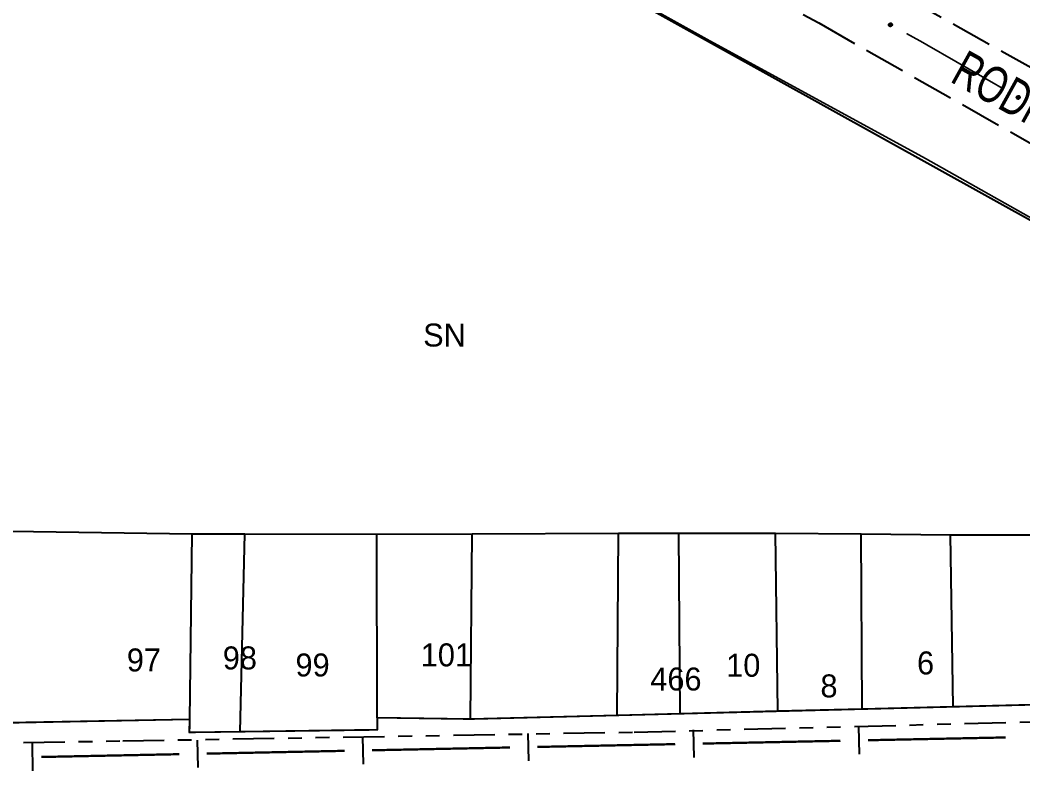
# Model space of a CAD drawing. Extents: x 203555 to 204724, y 4873703 to 4874787.
# Drawn here: x 204190.4 to 204299.6, y 4873709.9 to 4873791.7 of the extents above; entities that cross this region are included whole.
import ezdxf
from ezdxf.enums import TextEntityAlignment as Align

# ---------------------------------------------------------------- set-up
doc = ezdxf.new("R2010")
doc.units = 0
doc.header["$LTSCALE"] = 1.5
doc.header["$MEASUREMENT"] = 0
doc.linetypes.add('TRACO_11', pattern=[8, 3, -1, 3, -1])
doc.linetypes.add('TRACO_25', pattern=[8, 3, -1, 1, -1, 1, -1])
for name, color, linetype in [('CD_MALHA_LOTES', 7, 'CONTINUOUS'), ('LM-LIM-SETORES-BAIRROS', 250, 'CONTINUOUS'), ('RU-QUADRA', 210, 'CONTINUOUS'), ('SV-EIXO-RUA-PAV', 20, 'CONTINUOUS'), ('SV-RUA-NAO-PAV', 7, 'CONTINUOUS'), ('SV-RUA-PAVIM', 7, 'CONTINUOUS'), ('SV-TXT-RUA-PAV', 7, 'CONTINUOUS'), ('Th_NmrPort', 1, 'CONTINUOUS')]:
    doc.layers.add(name, color=color, linetype=linetype)
doc.styles.add('ARIAL', font='ARIAL.SHX')

msp = doc.modelspace()

# ---------------------------------------------------------------- linework, layer by layer
at = {"layer": 'CD_MALHA_LOTES', "linetype": 'Continuous', "flags": 128}
for points in [[(204219.354579, 4873814.85962), (204331.135845, 4873752.832932)], [(204189.368733, 4873736.000189), (204209.107682, 4873735.742583)], [(204208.86249, 4873715.534636), (204209.107682, 4873735.742583)], [(204209.107682, 4873735.742583), (204214.84431, 4873735.723996)], [(204214.331147, 4873714.184435), (204214.84431, 4873735.723996)], [(204214.84431, 4873735.723996), (204229.224066, 4873735.677404)], [(204229.224066, 4873735.677404), (204239.603334, 4873735.726984)], [(204229.252324, 4873715.712866), (204229.224066, 4873735.677404)], [(204239.413628, 4873715.5589), (204239.603334, 4873735.726984)], [(204239.603334, 4873735.726984), (204255.537436, 4873735.8031)], [(204255.395531, 4873715.965407), (204255.537436, 4873735.8031)], [(204255.537436, 4873735.8031), (204262.10572, 4873735.807735)], [(204262.10572, 4873735.807735), (204272.638844, 4873735.815169)], [(204262.249355, 4873716.139737), (204262.10572, 4873735.807735)], [(204272.638844, 4873735.815169), (204281.967084, 4873735.71153)], [(204272.89397, 4873716.410488), (204272.638844, 4873735.815169)], [(204281.967084, 4873735.71153), (204291.661029, 4873735.603828)], [(204282.042275, 4873716.643179), (204281.967084, 4873735.71153)], [(204291.661029, 4873735.603828), (204307.820512, 4873735.605852)], [(204291.967425, 4873716.895629), (204291.661029, 4873735.603828)], [(204307.727149, 4873717.296485), (204291.967425, 4873716.895629)], [(204255.395531, 4873715.965407), (204239.413628, 4873715.5589)], [(204262.249355, 4873716.139737), (204255.395531, 4873715.965407)], [(204272.89397, 4873716.410488), (204262.249355, 4873716.139737)], [(204282.042275, 4873716.643179), (204272.89397, 4873716.410488)], [(204291.967425, 4873716.895629), (204282.042275, 4873716.643179)], [(204208.86249, 4873715.534636), (204189.011551, 4873715.146827)], [(204208.845211, 4873714.110637), (204208.86249, 4873715.534636)], [(204229.252324, 4873715.712866), (204229.254203, 4873714.385184)], [(204239.413628, 4873715.5589), (204229.252324, 4873715.712866)], [(204214.331147, 4873714.184435), (204208.845211, 4873714.110637)], [(204229.254203, 4873714.385184), (204214.331147, 4873714.184435)]]:
    msp.add_lwpolyline(points, dxfattribs=at)
at = {"layer": 'LM-LIM-SETORES-BAIRROS'}
for points in [[(204245.675092, 4873714.010823), (204245.735854, 4873711.011438)], [(204263.6714, 4873714.375392), (204263.732161, 4873711.376007)], [(204281.667708, 4873714.739961), (204281.728469, 4873711.740576)], [(204191.686169, 4873712.917116), (204191.746931, 4873709.917731)], [(204209.682477, 4873713.281685), (204209.743238, 4873710.2823)], [(204227.678785, 4873713.646254), (204227.739546, 4873710.646869)]]:
    msp.add_lwpolyline(points, dxfattribs=at)
at = {"layer": 'LM-LIM-SETORES-BAIRROS', "const_width": 0.25}
for points in [[(204261.702191, 4873712.835192), (204246.705268, 4873712.531384)], [(204279.698499, 4873713.199761), (204264.701575, 4873712.895953)], [(204297.694806, 4873713.56433), (204282.697883, 4873713.260522)], [(204207.713268, 4873711.741485), (204192.716345, 4873711.437677)], [(204225.709576, 4873712.106054), (204210.712653, 4873711.802246)], [(204243.705883, 4873712.470623), (204228.70896, 4873712.166815)]]:
    msp.add_lwpolyline(points, dxfattribs=at)
at = {"layer": 'RU-QUADRA', "linetype": 'Continuous', "const_width": 0.18, "flags": 128}
for points in [[(204331.135845, 4873752.832932), (204288.948213, 4873776.586719), (204265.307419, 4873789.484025), (204245.048039, 4873800.749044), (204229.07128, 4873809.527235), (204219.354579, 4873814.85962), (204178.410335, 4873815.526985), (204178.446454, 4873816.383411), (204148.014347, 4873816.900377), (204148.014347, 4873814.83804), (204132.495226, 4873814.58036), (204116.951032, 4873814.675804), (204102.486823, 4873814.488309), (204087.622122, 4873814.338968), (204072.625299, 4873814.1883), (204042.044667, 4873813.881067), (204027.319004, 4873813.733123), (203982.00871, 4873812.752108), (203966.872592, 4873812.598709), (203936.644232, 4873812.292356), (203906.668606, 4873812.051331), (203876.732705, 4873811.793739)], [(204022.811776, 4873716.464577), (204057.294516, 4873716.656819), (204057.149841, 4873713.18905), (204069.128165, 4873713.037426), (204103.504862, 4873713.681088), (204126.328199, 4873713.801632), (204145.013466, 4873713.90032), (204155.402497, 4873714.119682), (204166.89562, 4873714.461062), (204188.857728, 4873715.143822), (204208.86249, 4873715.534636), (204208.845211, 4873714.110637), (204214.331147, 4873714.184435), (204229.254203, 4873714.385184), (204229.252324, 4873715.712866), (204239.413628, 4873715.5589), (204255.395531, 4873715.965407), (204272.89397, 4873716.410488), (204282.042275, 4873716.643179), (204291.967425, 4873716.895629), (204307.727149, 4873717.296485)]]:
    msp.add_lwpolyline(points, dxfattribs=at)
at = {"layer": 'SV-EIXO-RUA-PAV'}
for points in [[(204285.068093, 4873791.308102), (204285.114835, 4873791.322497), (204285.157951, 4873791.325311), (204285.194587, 4873791.317307), (204285.225118, 4873791.301793), (204285.254564, 4873791.282403), (204285.279939, 4873791.256304), (204285.301686, 4873791.221099), (204285.316455, 4873791.174311), (204285.316435, 4873791.129954), (204285.31051, 4873791.093616), (204285.296165, 4873791.060849), (204285.27685, 4873791.032559), (204285.248868, 4873791.007097), (204285.212975, 4873790.985407), (204285.16557, 4873790.971695), (204285.123281, 4873790.969227), (204285.088048, 4873790.977899), (204285.055198, 4873790.992528), (204285.025372, 4873791.012684), (204285.000611, 4873791.038447), (204284.978838, 4873791.074624), (204284.965924, 4873791.121593), (204284.96298, 4873791.163743), (204284.971155, 4873791.199088), (204284.986286, 4873791.231105), (204285.005375, 4873791.260876), (204285.030548, 4873791.287476), (204285.068093, 4873791.308102)], [(204298.980943, 4873783.403308), (204299.027975, 4873783.416724), (204299.071141, 4873783.418638), (204299.107602, 4873783.409871), (204299.137802, 4873783.393723), (204299.166838, 4873783.373723), (204299.191663, 4873783.3471), (204299.21267, 4873783.311449), (204299.22646, 4873783.264364), (204299.225514, 4873783.220016), (204299.218832, 4873783.18381), (204299.203807, 4873783.15135), (204299.183906, 4873783.123469), (204299.155399, 4873783.098596), (204299.119061, 4873783.07766), (204299.07138, 4873783.06494), (204299.029049, 4873783.063354), (204298.994004, 4873783.072759), (204298.961466, 4873783.088071), (204298.932068, 4873783.108845), (204298.90785, 4873783.135119), (204298.886836, 4873783.171742), (204298.874905, 4873783.218971), (204298.872842, 4873783.261173), (204298.881752, 4873783.29634), (204298.897548, 4873783.328034), (204298.917254, 4873783.3574), (204298.942977, 4873783.383469), (204298.980943, 4873783.403308)]]:
    msp.add_lwpolyline(points, close=True, dxfattribs=at)
for points in [[(204285.005375, 4873791.260876), (204285.316435, 4873791.129954)], [(204285.022043, 4873791.271781), (204285.312636, 4873791.15472)], [(204285.030548, 4873791.287476), (204285.316455, 4873791.174311)], [(204285.049195, 4873791.295808), (204285.305076, 4873791.197747)], [(204285.068093, 4873791.308102), (204285.301686, 4873791.221099)], [(204285.093872, 4873791.314909), (204285.284123, 4873791.241883)], [(204285.114835, 4873791.322497), (204285.279939, 4873791.256304)], [(204285.139406, 4873791.324207), (204285.259013, 4873791.272739)], [(204285.157951, 4873791.325311), (204285.254564, 4873791.282403)], [(204284.96298, 4873791.163743), (204285.27685, 4873791.032559)], [(204284.965875, 4873791.140747), (204285.258206, 4873791.021179)], [(204284.965924, 4873791.121593), (204285.248868, 4873791.007097)], [(204284.969743, 4873791.179075), (204285.283619, 4873791.047713)], [(204284.971155, 4873791.199088), (204285.296165, 4873791.060849)], [(204284.976484, 4873791.097607), (204285.228006, 4873790.997265)], [(204284.978838, 4873791.074624), (204285.212975, 4873790.985407)], [(204284.980793, 4873791.213471), (204285.30054, 4873791.075785)], [(204284.986286, 4873791.231105), (204285.31051, 4873791.093616)], [(204284.995698, 4873791.055978), (204285.182244, 4873790.981869)], [(204284.999679, 4873791.245133), (204285.309965, 4873791.115737)], [(204285.000611, 4873791.038447), (204285.16557, 4873790.971695)], [(204285.017104, 4873791.024039), (204285.138562, 4873790.973112)], [(204285.025372, 4873791.012684), (204285.123281, 4873790.969227)], [(204298.872842, 4873783.261173), (204299.183906, 4873783.123469)], [(204298.874905, 4873783.218971), (204299.155399, 4873783.098596)], [(204298.875256, 4873783.238122), (204299.165029, 4873783.11248)], [(204298.879922, 4873783.27636), (204299.19099, 4873783.138478)], [(204298.881752, 4873783.29634), (204299.203807, 4873783.15135)], [(204298.884962, 4873783.194769), (204299.134336, 4873783.089202)], [(204298.886836, 4873783.171742), (204299.119061, 4873783.07766)], [(204298.891687, 4873783.310518), (204299.208493, 4873783.166191)], [(204298.897548, 4873783.328034), (204299.218832, 4873783.18381)], [(204298.903303, 4873783.152749), (204299.088263, 4873783.074763)], [(204298.90785, 4873783.135119), (204299.07138, 4873783.06494)], [(204298.91123, 4873783.34178), (204299.218749, 4873783.205938)], [(204298.917254, 4873783.3574), (204299.225514, 4873783.220016)], [(204298.924039, 4873783.12037), (204299.044408, 4873783.06692)], [(204298.932068, 4873783.108845), (204299.029049, 4873783.063354)], [(204298.934146, 4873783.367955), (204299.222233, 4873783.244856)], [(204298.942977, 4873783.383469), (204299.22646, 4873783.264364)], [(204298.961793, 4873783.39141), (204299.215572, 4873783.288032)], [(204298.980943, 4873783.403308), (204299.21267, 4873783.311449)], [(204299.006859, 4873783.409575), (204299.195545, 4873783.332595)], [(204299.027975, 4873783.416724), (204299.191663, 4873783.3471)], [(204299.052577, 4873783.417921), (204299.171084, 4873783.363968)], [(204299.071141, 4873783.418638), (204299.166838, 4873783.373723)]]:
    msp.add_lwpolyline(points, dxfattribs=at)
at = {"layer": 'SV-EIXO-RUA-PAV', "const_width": 0.18}
for points in [[(204286.895651, 4873790.182263), (204287.77284, 4873789.702117)], [(204287.77284, 4873789.702117), (204288.380598, 4873789.369449)], [(204288.380598, 4873789.369449), (204297.316693, 4873784.232954)]]:
    msp.add_lwpolyline(points, dxfattribs=at)
at = {"layer": 'SV-RUA-NAO-PAV', "linetype": 'TRACO_25'}
msp.add_polyline3d([(203787.175599, 4873710.965157, 9.21105), (203855.640405, 4873711.548795, 9.65729), (203890.501243, 4873711.911566, 10.205305), (203933.080142, 4873713.195201, 10.307079), (203965.06195, 4873713.439384, 10.68286), (203997.368445, 4873714.03083, 10.839436), (204007.742049, 4873713.97771, 10.870751), (204058.868278, 4873712.147085, 11.254361), (204077.670936, 4873711.876832, 11.183902), (204104.635129, 4873712.241125, 11.183902), (204142.766626, 4873712.164963, 11.13693), (204201.558777, 4873713.191568, 11.13693), (204257.224752, 4873714.143129, 11.105615), (204315.184396, 4873715.637608, 11.042984), (204350.220159, 4873716.493767, 11.035155)], dxfattribs=at)
at = {"layer": 'SV-RUA-PAVIM', "linetype": 'TRACO_11'}
for points in [[(204310.088184, 4874021.788555, 11.405392), (204284.460676, 4873976.578433, 11.142072), (204262.59525, 4873938.329012, 10.871007), (204259.494415, 4873933.180406, 10.747092), (204256.606669, 4873929.141926, 10.747092), (204252.936183, 4873924.658128, 10.747092), (204249.080809, 4873918.829528, 10.754836), (204235.449798, 4873900.979307, 10.54573), (204222.004224, 4873882.189003, 10.344367), (204214.820397, 4873873.02999, 9.964877), (204201.532097, 4873855.93612, 9.964877), (204198.553708, 4873852.116153, 9.964877), (204198.444319, 4873851.510426, 9.964877), (204198.133773, 4873849.790822, 9.957132), (204198.761764, 4873847.841176, 9.957132), (204200.928829, 4873846.193286, 9.988111), (204212.246011, 4873836.917448, 10.181818), (204217.261121, 4873833.83796, 10.205305), (204221.593028, 4873831.048237, 10.244449), (204228.402758, 4873826.039332, 10.447997), (204259.624251, 4873808.86586, 10.447997), (204262.552496, 4873807.344222, 10.447997), (204281.489985, 4873797.113876, 10.604572), (204316.051507, 4873777.732856, 10.753319)], [(204222.910431, 4873820.927301, 10.43234), (204277.322962, 4873791.342923, 10.729833), (204311.341675, 4873772.009697, 10.761148), (204333.003129, 4873759.308806, 10.862922), (204358.736678, 4873742.422204, 10.894238), (204360.499564, 4873740.509239, 10.933381), (204360.415857, 4873738.574825, 10.933381), (204350.220159, 4873716.493767, 11.035155)]]:
    msp.add_polyline3d(points, dxfattribs=at)

# ---------------------------------------------------------------- texts
at = {"layer": 'SV-TXT-RUA-PAV', "style": 'ARIAL', "width": 0.7}
msp.add_text('RODRIGO', height=4, rotation=331, dxfattribs=at).set_placement((204291.502571, 4873785.00101))
at = {"layer": 'Th_NmrPort', "color": 1}
for s, p in [('SN', (204234.264384, 4873757.366841)), ('101', (204234.007291, 4873722.553136)), ('97', (204202.007799, 4873722.000019)), ('98', (204212.454369, 4873722.219946)), ('99', (204220.371769, 4873721.453497)), ('10', (204267.25441, 4873721.425229)), ('6', (204288.030693, 4873721.675545)), ('466', (204258.993961, 4873719.923329)), ('8', (204277.517393, 4873719.172379))]:
    msp.add_text(s, height=2.5, dxfattribs=at).set_placement(p, align=Align.MIDDLE_LEFT)

doc.saveas('drawing.dxf')
